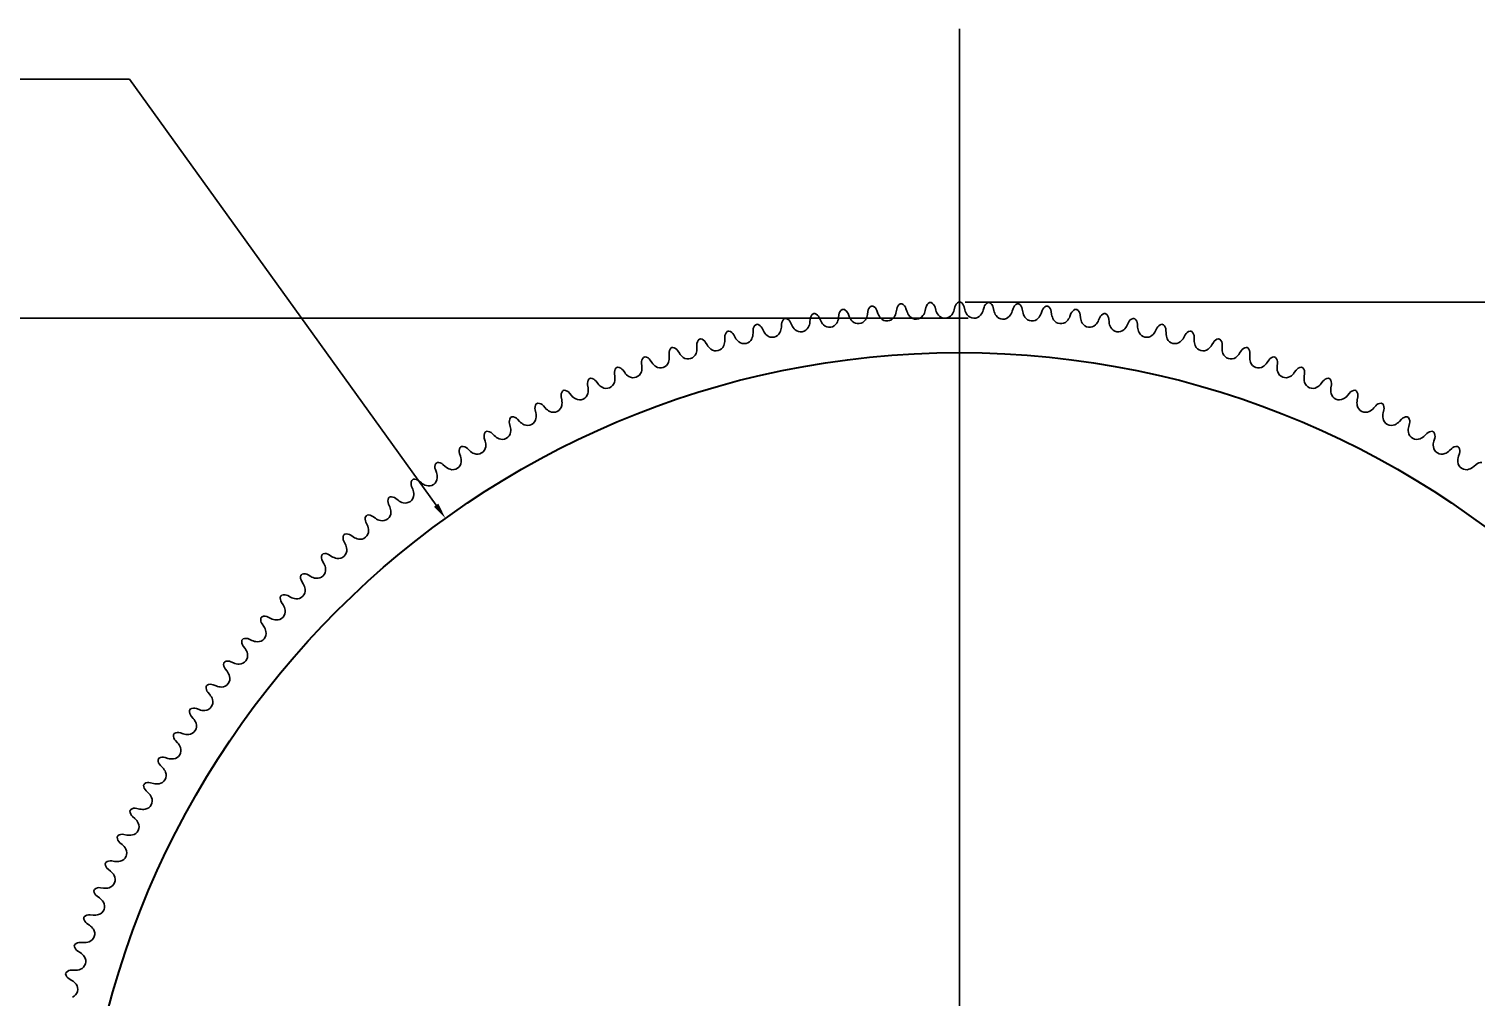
# Model space of a CAD drawing. Header units: millimetres. Extents: x 336 to 581, y 132 to 334.
# Drawn here: x 386.89 to 403.03, y 216.06 to 226.86 of the extents above; entities that cross this region are included whole.
import ezdxf

# ---------------------------------------------------------------- set-up
doc = ezdxf.new("R2010")
doc.units = ezdxf.units.MM
doc.dimstyles.get("Standard").update_dxf_attribs({"dimtxt": 0.18, "dimasz": 0.18, "dimexe": 0.18, "dimexo": 0.0625, "dimgap": 0.09, "dimtad": 0, "dimtih": 1, "dimtoh": 1, "dimdec": 4, "dimzin": 0, "dimdsep": 46, "dimtxsty": 'Standard', "dimcen": 0.09, "dimadec": 3, "dimazin": 0, "dimtfac": 1, "dimtdec": 4, "dimtofl": 0, "dimtmove": 0, "dimatfit": 3, "dimfxl": 0, "dimtolj": 1, "dimtzin": 0, "dimarcsym": 0})

# ---------------------------------------------------------------- blocks, each defined once
blk = doc.blocks.new('*D50')
at = {"color": 0, "linetype": 'Continuous', "lineweight": -2, "transparency": 16777216}
for p, q in [((397.332, 223.813), (417.012, 223.813)), ((416.832, 223.633), (416.832, 213.614)), ((416.832, 203.235), (416.832, 213.254)), ((397.332, 203.055), (417.012, 203.055))]:
    blk.add_line(p, q, dxfattribs=at)
at = {"color": 0, "transparency": 16777216}
for points in [[(416.802, 223.633), (416.862, 223.633), (416.832, 223.813)], [(416.802, 203.235), (416.862, 203.235), (416.832, 203.055)]]:
    blk.add_solid(points, dxfattribs=at)
at = {"layer": 'Defpoints', "color": 0, "transparency": 16777216}
for p in [(397.269, 223.813), (397.269, 203.055), (416.832, 203.055)]:
    blk.add_point(p, dxfattribs=at)
at = {"color": 0, "lineweight": 30, "transparency": 16777216, "insert": (416.832, 213.434), "char_height": 0.18, "attachment_point": 5}
blk.add_mtext('\\A1;20.7572', dxfattribs=at)
blk = doc.blocks.new('*D51')
at = {"color": 0, "linetype": 'Continuous', "lineweight": -2, "transparency": 16777216}
for p, q in [((397.367, 223.632), (377.613, 223.632)), ((377.793, 223.452), (377.793, 213.614)), ((377.793, 203.415), (377.793, 213.254)), ((397.046, 203.235), (377.613, 203.235))]:
    blk.add_line(p, q, dxfattribs=at)
at = {"color": 0, "transparency": 16777216}
for points in [[(377.763, 223.452), (377.823, 223.452), (377.793, 223.632)], [(377.763, 203.415), (377.823, 203.415), (377.793, 203.235)]]:
    blk.add_solid(points, dxfattribs=at)
at = {"layer": 'Defpoints', "color": 0, "transparency": 16777216}
for p in [(397.429, 223.632), (377.793, 203.235), (397.109, 203.235)]:
    blk.add_point(p, dxfattribs=at)
at = {"color": 0, "lineweight": 30, "transparency": 16777216, "insert": (377.793, 213.434), "char_height": 0.18, "attachment_point": 5}
blk.add_mtext('\\A1;20.3970', dxfattribs=at)
blk = doc.blocks.new('*D52')
at = {"color": 0, "linetype": 'Continuous', "lineweight": -2, "transparency": 16777216}
for p, q in [((384.178, 226.299), (388.012, 226.299)), ((388.012, 226.299), (391.432, 221.547))]:
    blk.add_line(p, q, dxfattribs=at)
at = {"color": 0, "lineweight": -2, "transparency": 16777216}
for p, q in [((397.179, 213.434), (397.359, 213.434)), ((397.269, 213.344), (397.269, 213.524))]:
    blk.add_line(p, q, dxfattribs=at)
at = {"color": 0, "transparency": 16777216}
blk.add_solid([(391.456, 221.565), (391.407, 221.529), (391.537, 221.401)], dxfattribs=at)
at = {"layer": 'Defpoints', "color": 0, "transparency": 16777216}
for p in [(391.537, 221.401), (403.002, 205.467)]:
    blk.add_point(p, dxfattribs=at)
at = {"color": 0, "lineweight": 30, "transparency": 16777216, "insert": (383.492, 226.299), "char_height": 0.18, "attachment_point": 5}
blk.add_mtext('\\A1;∅19.6300', dxfattribs=at)

msp = doc.modelspace()

# ---------------------------------------------------------------- linework, layer by layer
for p, q in [((397.2692, 200.00986), (397.2692, 226.85806)), ((396.24174, 223.6753), (396.24655, 223.70795)), ((396.35942, 223.68642), (396.34858, 223.71759)), ((396.56394, 223.70252), (396.56977, 223.735)), ((396.68191, 223.70994), (396.67205, 223.74144)), ((396.88683, 223.7196), (396.89368, 223.75189)), ((397.00498, 223.72332), (396.99611, 223.75511)), ((397.2101, 223.72654), (397.21796, 223.75859)), ((397.3283, 223.72654), (397.32044, 223.75859)), ((397.53342, 223.72332), (397.54229, 223.75511)), ((397.65157, 223.7196), (397.64472, 223.75189)), ((397.85649, 223.70994), (397.86635, 223.74144)), ((397.97446, 223.70252), (397.96863, 223.735)), ((398.17898, 223.68642), (398.18982, 223.71759)), ((398.29666, 223.6753), (398.29185, 223.70795)), ((395.28251, 223.53315), (395.28423, 223.56611)), ((395.39862, 223.5553), (395.38489, 223.58532)), ((395.60071, 223.59057), (395.60346, 223.62346)), ((395.71746, 223.60907), (395.70468, 223.6395)), ((395.92056, 223.63797), (395.92435, 223.67076)), ((396.03784, 223.65279), (396.02602, 223.6836)), ((398.50056, 223.65279), (398.51238, 223.6836)), ((398.61784, 223.63797), (398.61405, 223.67076)), ((398.82094, 223.60907), (398.83372, 223.6395)), ((398.93769, 223.59057), (398.93494, 223.62346)), ((399.13978, 223.5553), (399.15351, 223.58532)), ((399.25589, 223.53315), (399.25417, 223.56611)), ((394.65229, 223.38848), (394.65194, 223.42148)), ((394.76679, 223.41788), (394.7512, 223.44697)), ((394.96626, 223.46577), (394.96695, 223.49877)), ((395.08162, 223.49155), (395.06696, 223.52112)), ((399.45678, 223.49155), (399.47144, 223.52112)), ((399.57214, 223.46577), (399.57145, 223.49877)), ((399.77161, 223.41788), (399.7872, 223.44697)), ((399.88611, 223.38848), (399.88646, 223.42148)), ((394.03241, 223.20452), (394.02998, 223.23744)), ((394.14483, 223.24105), (394.12744, 223.2691)), ((394.34091, 223.30137), (394.33951, 223.33434)), ((394.45442, 223.33435), (394.43792, 223.36294)), ((400.08398, 223.33435), (400.10048, 223.36294)), ((400.1975, 223.30137), (400.19889, 223.33434)), ((400.39357, 223.24105), (400.41096, 223.2691)), ((400.50599, 223.20452), (400.50842, 223.23744)), ((393.5352, 223.02552), (393.51609, 223.05242)), ((393.7271, 223.09803), (393.72365, 223.13085)), ((393.83832, 223.13807), (393.82007, 223.16557)), ((400.70008, 223.13807), (400.71833, 223.16557)), ((400.8113, 223.09803), (400.81475, 223.13085)), ((401.0032, 223.02552), (401.02231, 223.05242)), ((393.12728, 222.85655), (393.12177, 222.88909)), ((393.23577, 222.9035), (393.21582, 222.92979)), ((393.4253, 222.982), (393.42081, 223.0147)), ((401.1131, 222.982), (401.11759, 223.0147)), ((401.30263, 222.9035), (401.32258, 222.92979)), ((401.41112, 222.85655), (401.41663, 222.88909)), ((392.83335, 222.7218), (392.82682, 222.75415)), ((392.94031, 222.77213), (392.91955, 222.79778)), ((401.59809, 222.77213), (401.61885, 222.79778)), ((401.70505, 222.7218), (401.71158, 222.75415)), ((392.54381, 222.57788), (392.53626, 222.61001)), ((392.64913, 222.63155), (392.62757, 222.65654)), ((401.88927, 222.63155), (401.91083, 222.65654)), ((401.9946, 222.57788), (402.00214, 222.61001)), ((392.25892, 222.42494), (392.25037, 222.45682)), ((392.36251, 222.48189), (392.34017, 222.50619)), ((402.17589, 222.48189), (402.19823, 222.50619)), ((402.27948, 222.42494), (402.28803, 222.45682)), ((391.97898, 222.26313), (391.96943, 222.29472)), ((392.08072, 222.3233), (392.05764, 222.34689)), ((402.45768, 222.3233), (402.48076, 222.34689)), ((402.55942, 222.26313), (402.56897, 222.29472)), ((391.70426, 222.0926), (391.69372, 222.12388)), ((391.80406, 222.15594), (391.78025, 222.17879)), ((402.73434, 222.15594), (402.75815, 222.17879)), ((402.83414, 222.0926), (402.84468, 222.12388)), ((391.43503, 221.91353), (391.42352, 221.94446)), ((391.5328, 221.97997), (391.50827, 222.00206)), ((403.0056, 221.97997), (403.03013, 222.00206)), ((391.26719, 221.79557), (391.24199, 221.81688)), ((391.00751, 221.60292), (390.98165, 221.62343)), ((391.17156, 221.72609), (391.15908, 221.75665)), ((390.9141, 221.53047), (390.90067, 221.56062)), ((390.66292, 221.32685), (390.64855, 221.35657)), ((390.754, 221.4022), (390.72751, 221.42189)), ((390.41826, 221.11545), (390.40296, 221.1447)), ((390.50693, 221.19362), (390.47983, 221.21247)), ((390.26653, 220.97739), (390.23885, 220.99537)), ((390.18036, 220.89647), (390.16415, 220.92522)), ((389.94946, 220.67012), (389.93235, 220.69835)), ((390.03304, 220.75371), (390.00481, 220.77081)), ((389.80669, 220.5228), (389.77794, 220.53901)), ((389.72577, 220.43663), (389.70779, 220.46431)), ((389.50954, 220.19623), (389.49069, 220.22333)), ((389.58771, 220.2849), (389.55846, 220.3002)), ((389.37631, 220.04024), (389.34659, 220.05461)), ((389.30096, 219.94916), (389.28127, 219.97565)), ((389.10024, 219.69565), (389.07973, 219.72151)), ((389.17269, 219.78906), (389.14254, 219.80249)), ((388.97707, 219.5316), (388.94651, 219.54408)), ((388.90759, 219.43597), (388.88628, 219.46117)), ((388.72319, 219.17036), (388.7011, 219.19489)), ((388.78963, 219.26813), (388.7587, 219.27964)), ((388.54722, 218.8991), (388.52437, 218.92291)), ((388.61056, 218.9989), (388.57928, 219.00944)), ((388.44003, 218.72418), (388.40844, 218.73373)), ((388.37986, 218.62244), (388.35627, 218.64552)), ((388.27822, 218.44424), (388.24634, 218.45279)), ((388.22127, 218.34066), (388.19697, 218.36299)), ((388.07161, 218.05403), (388.04662, 218.07559)), ((388.12528, 218.15936), (388.09315, 218.1669)), ((387.93103, 217.76285), (387.90538, 217.78361)), ((387.98136, 217.86981), (387.94901, 217.87634)), ((387.84661, 217.57588), (387.81407, 217.58139)), ((387.79967, 217.46739), (387.77337, 217.48734)), ((387.72116, 217.27786), (387.68846, 217.28235)), ((387.67764, 217.16796), (387.65074, 217.18707)), ((387.60513, 216.97606), (387.57231, 216.97952)), ((387.56509, 216.86484), (387.5376, 216.8831)), ((387.49864, 216.67075), (387.46572, 216.67318)), ((387.46211, 216.55833), (387.43406, 216.57572)), ((387.40179, 216.36226), (387.36882, 216.36365)), ((387.36881, 216.24874), (387.34023, 216.26524))]:
    msp.add_line(p, q)
at = {"color": 1, "lineweight": 30}
msp.add_circle((397.2692, 213.43396), 9.815, dxfattribs=at)
for centre, radius, start, end in [((396.0079, 223.66111), 0.08411, 125.601444, 173.414436), ((397.2692, 213.43396), 10.37858, 97.147238, 97.252762), ((395.94748, 223.65348), 0.08411, 20.985564, 68.798556), ((396.32977, 223.69568), 0.08411, 123.801444, 171.614436), ((397.2692, 213.43396), 10.37858, 95.347238, 95.452762), ((396.26914, 223.68995), 0.08411, 19.185564, 66.998556), ((396.41186, 223.72984), 0.15451, 326.214422, 349.814436), ((396.65256, 223.72013), 0.08411, 122.001444, 169.814436), ((397.2692, 213.43396), 10.37858, 93.547238, 93.652762), ((396.59178, 223.7163), 0.08411, 17.385564, 65.198556), ((396.82936, 223.75611), 0.15451, 197.385564, 220.985578), ((396.73569, 223.75169), 0.15451, 324.414422, 348.014436), ((396.97596, 223.73442), 0.08411, 120.201444, 168.014436), ((397.2692, 213.43396), 10.37858, 91.747238, 91.852762), ((396.91509, 223.73251), 0.08411, 15.585564, 63.398556), ((397.1538, 223.76483), 0.15451, 195.585564, 219.185578), ((397.06004, 223.76336), 0.15451, 322.614422, 346.214436), ((397.29965, 223.73855), 0.08411, 118.401444, 166.214436), ((397.2692, 213.43396), 10.37858, 89.947238, 90.052762), ((397.23875, 223.73855), 0.08411, 13.785564, 61.598556), ((397.47836, 223.76336), 0.15451, 193.785564, 217.385578), ((397.3846, 223.76483), 0.15451, 320.814422, 344.414436), ((397.62331, 223.73251), 0.08411, 116.601444, 164.414436), ((397.2692, 213.43396), 10.37858, 88.147238, 88.252762), ((397.56244, 223.73442), 0.08411, 11.985564, 59.798556), ((397.80271, 223.75169), 0.15451, 191.985564, 215.585578), ((397.70904, 223.75611), 0.15451, 319.014422, 342.614436), ((397.94662, 223.7163), 0.08411, 114.801444, 162.614436), ((397.2692, 213.43396), 10.37858, 86.347238, 86.452762), ((397.88584, 223.72013), 0.08411, 10.185564, 57.998556), ((398.12654, 223.72984), 0.15451, 190.185564, 213.785578), ((398.26926, 223.68995), 0.08411, 113.001444, 160.814436), ((397.2692, 213.43396), 10.37858, 84.547238, 84.652762), ((398.20863, 223.69568), 0.08411, 8.385564, 56.198556), ((398.59092, 223.65348), 0.08411, 111.201444, 159.014436), ((397.2692, 213.43396), 10.37858, 82.747238, 82.852762), ((398.5305, 223.66111), 0.08411, 6.585564, 54.398556), ((395.05104, 223.49702), 0.08411, 131.001444, 178.814436), ((397.2692, 213.43396), 10.37858, 102.547238, 102.652762), ((394.99161, 223.48374), 0.08411, 26.385564, 74.198556), ((395.12821, 223.5412), 0.15451, 333.414422, 357.014436), ((395.36822, 223.56173), 0.08411, 129.201444, 177.014436), ((397.2692, 213.43396), 10.37858, 100.747238, 100.852762), ((395.3084, 223.55032), 0.08411, 24.585564, 72.398556), ((395.53912, 223.61959), 0.15451, 204.585564, 228.185578), ((395.44674, 223.60346), 0.15451, 331.614422, 355.214436), ((395.68728, 223.61645), 0.08411, 127.401444, 175.214436), ((397.2692, 213.43396), 10.37858, 98.947238, 99.052762), ((395.62713, 223.60692), 0.08411, 22.785564, 70.598556), ((395.85991, 223.66891), 0.15451, 202.785564, 226.385578), ((395.81851, 223.62544), 0.09448, 226.385578, 278.101278), ((395.81896, 223.62551), 0.09448, 278.098722, 329.814422), ((395.76707, 223.65569), 0.15451, 329.814422, 353.414436), ((396.1821, 223.70812), 0.15451, 200.985564, 224.585578), ((396.13934, 223.66598), 0.09448, 224.585578, 276.301278), ((397.2692, 213.43396), 10.19973, 96.298722, 96.301278), ((396.1398, 223.66603), 0.09448, 276.298722, 328.014422), ((396.08888, 223.69783), 0.15451, 328.014422, 351.614436), ((396.50535, 223.7372), 0.15451, 199.185564, 222.785578), ((396.4613, 223.69642), 0.09448, 222.785578, 274.501278), ((397.2692, 213.43396), 10.19973, 94.498722, 94.501278), ((396.46175, 223.69646), 0.09448, 274.498722, 326.214422), ((396.78405, 223.71674), 0.09448, 220.985578, 272.701278), ((397.2692, 213.43396), 10.19973, 92.698722, 92.701278), ((396.78451, 223.71676), 0.09448, 272.698722, 324.414422), ((397.10728, 223.7269), 0.09448, 219.185578, 270.901278), ((397.2692, 213.43396), 10.19973, 90.898722, 90.901278), ((397.10774, 223.72691), 0.09448, 270.898722, 322.614422), ((397.43067, 223.72691), 0.09448, 217.385578, 269.101278), ((397.2692, 213.43396), 10.19973, 89.098722, 89.101278), ((397.43112, 223.7269), 0.09448, 269.098722, 320.814422), ((397.75389, 223.71676), 0.09448, 215.585578, 267.301278), ((397.2692, 213.43396), 10.19973, 87.298722, 87.301278), ((397.75435, 223.71674), 0.09448, 267.298722, 319.014422), ((398.07665, 223.69646), 0.09448, 213.785578, 265.501278), ((397.2692, 213.43396), 10.19973, 85.498722, 85.501278), ((398.0771, 223.69642), 0.09448, 265.498722, 317.214422), ((398.03305, 223.7372), 0.15451, 317.214422, 340.814436), ((398.44952, 223.69783), 0.15451, 188.385564, 211.985578), ((398.3986, 223.66603), 0.09448, 211.985578, 263.701278), ((397.2692, 213.43396), 10.19973, 83.698722, 83.701278), ((398.39906, 223.66598), 0.09448, 263.698722, 315.414422), ((398.3563, 223.70812), 0.15451, 315.414422, 339.014436), ((398.77133, 223.65569), 0.15451, 186.585564, 210.185578), ((398.71944, 223.62551), 0.09448, 210.185578, 261.901278), ((398.71989, 223.62544), 0.09448, 261.898722, 313.614422), ((398.67849, 223.66891), 0.15451, 313.614422, 337.214436), ((398.91127, 223.60692), 0.08411, 109.401444, 157.214436), ((397.2692, 213.43396), 10.37858, 80.947238, 81.052762), ((398.85112, 223.61645), 0.08411, 4.785564, 52.598556), ((399.09166, 223.60346), 0.15451, 184.785564, 208.385578), ((398.99928, 223.61959), 0.15451, 311.814422, 335.414436), ((399.23, 223.55032), 0.08411, 107.601444, 155.414436), ((397.2692, 213.43396), 10.37858, 79.147238, 79.252762), ((399.17018, 223.56173), 0.08411, 2.985564, 50.798556), ((399.41019, 223.5412), 0.15451, 182.985564, 206.585578), ((399.54679, 223.48374), 0.08411, 105.801444, 153.614436), ((397.2692, 213.43396), 10.37858, 77.347238, 77.452762), ((399.48736, 223.49702), 0.08411, 1.185564, 48.998556), ((394.42355, 223.33789), 0.08411, 134.601444, 182.414436), ((397.2692, 213.43396), 10.37858, 106.147238, 106.252762), ((394.36507, 223.3209), 0.08411, 29.985564, 77.798556), ((394.49779, 223.38682), 0.15451, 337.014422, 0.614436), ((394.73605, 223.42239), 0.08411, 132.801444, 180.614436), ((397.2692, 213.43396), 10.37858, 104.347238, 104.452762), ((394.67706, 223.40724), 0.08411, 28.185564, 75.998556), ((394.90297, 223.49086), 0.15451, 208.185564, 231.785578), ((394.86629, 223.4438), 0.09448, 283.498722, 335.214422), ((394.81179, 223.46896), 0.15451, 335.214422, 358.814436), ((395.22004, 223.56022), 0.15451, 206.385564, 229.985578), ((395.18144, 223.51424), 0.09448, 229.985578, 281.701278), ((397.2692, 213.43396), 10.19973, 101.698722, 101.701278), ((395.18189, 223.51434), 0.09448, 281.698722, 333.414422), ((395.4991, 223.57485), 0.09448, 228.185578, 279.901278), ((397.2692, 213.43396), 10.19973, 99.898722, 99.901278), ((395.49955, 223.57493), 0.09448, 279.898722, 331.614422), ((397.2692, 213.43396), 10.19973, 98.098722, 98.101278), ((397.2692, 213.43396), 10.19973, 81.898722, 81.901278), ((399.03885, 223.57493), 0.09448, 208.385578, 260.101278), ((397.2692, 213.43396), 10.19973, 80.098722, 80.101278), ((399.0393, 223.57485), 0.09448, 260.098722, 311.814422), ((399.35651, 223.51434), 0.09448, 206.585578, 258.301278), ((397.2692, 213.43396), 10.19973, 78.298722, 78.301278), ((399.35696, 223.51424), 0.09448, 258.298722, 310.014422), ((399.31836, 223.56022), 0.15451, 310.014422, 333.614436), ((399.72661, 223.46896), 0.15451, 181.185564, 204.785578), ((399.67211, 223.4438), 0.09448, 204.785578, 256.501278), ((399.63543, 223.49086), 0.15451, 308.214422, 331.814436), ((399.86134, 223.40724), 0.08411, 104.001444, 151.814436), ((397.2692, 213.43396), 10.37858, 75.547238, 75.652762), ((399.80235, 223.42239), 0.08411, 359.385564, 47.198556), ((400.04061, 223.38682), 0.15451, 179.385564, 202.985578), ((400.17333, 223.3209), 0.08411, 102.201444, 150.014436), ((397.2692, 213.43396), 10.37858, 73.747238, 73.852762), ((400.11485, 223.33789), 0.08411, 357.585564, 45.398556), ((394.11387, 223.24362), 0.08411, 136.401444, 184.214436), ((397.2692, 213.43396), 10.37858, 107.947238, 108.052762), ((394.05595, 223.2248), 0.08411, 31.785564, 79.598556), ((394.27617, 223.32244), 0.15451, 211.785564, 235.385578), ((394.24251, 223.27317), 0.09448, 287.098722, 338.814422), ((394.18653, 223.29486), 0.15451, 338.814422, 2.414436), ((394.58825, 223.41157), 0.15451, 209.985564, 233.585578), ((394.55261, 223.36326), 0.09448, 233.585578, 285.301278), ((397.2692, 213.43396), 10.19973, 105.298722, 105.301278), ((394.55306, 223.36338), 0.09448, 285.298722, 337.014422), ((394.86584, 223.44369), 0.09448, 231.785578, 283.501278), ((397.2692, 213.43396), 10.19973, 103.498722, 103.501278), ((397.2692, 213.43396), 10.19973, 76.498722, 76.501278), ((399.67256, 223.44369), 0.09448, 256.498722, 308.214422), ((399.98534, 223.36338), 0.09448, 202.985578, 254.701278), ((397.2692, 213.43396), 10.19973, 74.698722, 74.701278), ((399.98579, 223.36326), 0.09448, 254.698722, 306.414422), ((399.95015, 223.41157), 0.15451, 306.414422, 330.014436), ((400.35187, 223.29486), 0.15451, 177.585564, 201.185578), ((400.29589, 223.27317), 0.09448, 201.185578, 252.901278), ((400.26223, 223.32244), 0.15451, 304.614422, 328.214436), ((400.48245, 223.2248), 0.08411, 100.401444, 148.214436), ((397.2692, 213.43396), 10.37858, 71.947238, 72.052762), ((400.42453, 223.24362), 0.08411, 355.785564, 43.598556), ((393.50414, 223.02614), 0.08411, 140.001444, 187.814436), ((397.2692, 213.43396), 10.37858, 111.547238, 111.652762), ((393.44752, 223.00372), 0.08411, 35.385564, 83.198556), ((393.57345, 223.08184), 0.15451, 342.414422, 6.014436), ((393.8073, 223.13967), 0.08411, 138.201444, 186.014436), ((397.2692, 213.43396), 10.37858, 109.747238, 109.852762), ((393.74999, 223.11904), 0.08411, 33.585564, 81.398556), ((393.96704, 223.22354), 0.15451, 213.585564, 237.185578), ((393.93451, 223.17309), 0.09448, 237.185578, 288.901278), ((397.2692, 213.43396), 10.19973, 108.898722, 108.901278), ((393.93494, 223.17324), 0.09448, 288.898722, 340.614422), ((393.87832, 223.19317), 0.15451, 340.614422, 4.214436), ((394.24207, 223.27303), 0.09448, 235.385578, 287.101278), ((397.2692, 213.43396), 10.19973, 107.098722, 107.101278), ((397.2692, 213.43396), 10.19973, 72.898722, 72.901278), ((400.29633, 223.27303), 0.09448, 252.898722, 304.614422), ((400.66008, 223.19317), 0.15451, 175.785564, 199.385578), ((400.60346, 223.17324), 0.09448, 199.385578, 251.101278), ((397.2692, 213.43396), 10.19973, 71.098722, 71.101278), ((400.60389, 223.17309), 0.09448, 251.098722, 302.814422), ((400.57136, 223.22354), 0.15451, 302.814422, 326.414436), ((400.78841, 223.11904), 0.08411, 98.601444, 146.414436), ((397.2692, 213.43396), 10.37858, 70.147238, 70.252762), ((400.73111, 223.13967), 0.08411, 353.985564, 41.798556), ((400.96496, 223.08184), 0.15451, 173.985564, 197.585578), ((401.09088, 223.00372), 0.08411, 96.801444, 144.614436), ((397.2692, 213.43396), 10.37858, 68.347238, 68.452762), ((401.03426, 223.02614), 0.08411, 352.185564, 39.998556), ((393.2047, 222.90314), 0.08411, 141.801444, 189.614436), ((397.2692, 213.43396), 10.37858, 113.347238, 113.452762), ((393.14881, 222.87895), 0.08411, 37.185564, 84.998556), ((393.35886, 222.99688), 0.15451, 217.185564, 240.785578), ((393.32999, 222.94466), 0.09448, 292.498722, 344.214422), ((393.27222, 222.96099), 0.15451, 344.214422, 7.814436), ((393.66117, 223.11499), 0.15451, 215.385564, 238.985578), ((393.63024, 223.06354), 0.09448, 238.985578, 290.701278), ((397.2692, 213.43396), 10.19973, 110.698722, 110.701278), ((393.63067, 223.0637), 0.09448, 290.698722, 342.414422), ((400.90773, 223.0637), 0.09448, 197.585578, 249.301278), ((397.2692, 213.43396), 10.19973, 69.298722, 69.301278), ((400.90816, 223.06354), 0.09448, 249.298722, 301.014422), ((400.87723, 223.11499), 0.15451, 301.014422, 324.614436), ((401.26618, 222.96099), 0.15451, 172.185564, 195.785578), ((401.20841, 222.94466), 0.09448, 195.785578, 247.501278), ((401.17954, 222.99688), 0.15451, 299.214422, 322.814436), ((401.38959, 222.87895), 0.08411, 95.001444, 142.814436), ((397.2692, 213.43396), 10.37858, 66.547238, 66.652762), ((401.3337, 222.90314), 0.08411, 350.385564, 38.198556), ((392.90927, 222.7708), 0.08411, 143.601444, 191.414436), ((397.2692, 213.43396), 10.37858, 115.147238, 115.252762), ((392.85417, 222.74487), 0.08411, 38.985564, 86.798556), ((393.06041, 222.86933), 0.15451, 218.985564, 242.585578), ((393.03277, 222.81605), 0.09448, 242.585578, 294.301278), ((397.2692, 213.43396), 10.19973, 114.298722, 114.301278), ((393.03319, 222.81624), 0.09448, 294.298722, 346.014422), ((392.97494, 222.83074), 0.15451, 346.014422, 9.614436), ((393.32956, 222.94449), 0.09448, 240.785578, 292.501278), ((397.2692, 213.43396), 10.19973, 112.498722, 112.501278), ((397.2692, 213.43396), 10.19973, 67.498722, 67.501278), ((401.20884, 222.94449), 0.09448, 247.498722, 299.214422), ((401.56346, 222.83074), 0.15451, 170.385564, 193.985578), ((401.50521, 222.81624), 0.09448, 193.985578, 245.701278), ((397.2692, 213.43396), 10.19973, 65.698722, 65.701278), ((401.50563, 222.81605), 0.09448, 245.698722, 297.414422), ((401.47799, 222.86933), 0.15451, 297.414422, 321.014436), ((401.68423, 222.74487), 0.08411, 93.201444, 141.014436), ((397.2692, 213.43396), 10.37858, 64.747238, 64.852762), ((401.62913, 222.7708), 0.08411, 348.585564, 36.398556), ((392.61815, 222.62924), 0.08411, 145.401444, 193.214436), ((392.39339, 222.54256), 0.15451, 349.614422, 13.214436), ((397.2692, 213.43396), 10.37858, 116.947238, 117.052762), ((392.56388, 222.60159), 0.08411, 40.785564, 88.598556), ((392.76612, 222.73248), 0.15451, 220.785564, 244.385578), ((392.74017, 222.67835), 0.09448, 244.385578, 296.101278), ((397.2692, 213.43396), 10.19973, 116.098722, 116.101278), ((392.74058, 222.67855), 0.09448, 296.098722, 347.814422), ((392.6819, 222.69122), 0.15451, 347.814422, 11.414436), ((401.8565, 222.69122), 0.15451, 168.585564, 192.185578), ((401.79782, 222.67855), 0.09448, 192.185578, 243.901278), ((397.2692, 213.43396), 10.19973, 63.898722, 63.901278), ((401.79823, 222.67835), 0.09448, 243.898722, 295.614422), ((401.77228, 222.73248), 0.15451, 295.614422, 319.214436), ((401.97452, 222.60159), 0.08411, 91.401444, 139.214436), ((397.2692, 213.43396), 10.37858, 62.947238, 63.052762), ((401.92025, 222.62924), 0.08411, 346.785564, 34.598556), ((402.14501, 222.54256), 0.15451, 166.785564, 190.385578), ((392.33161, 222.47861), 0.08411, 147.201444, 195.014436), ((392.10969, 222.38492), 0.15451, 351.414422, 15.014436), ((397.2692, 213.43396), 10.37858, 118.747238, 118.852762), ((392.27824, 222.44927), 0.08411, 42.585564, 90.398556), ((392.47627, 222.58644), 0.15451, 222.585564, 246.185578), ((392.45203, 222.53153), 0.09448, 246.185578, 297.901278), ((397.2692, 213.43396), 10.19973, 117.898722, 117.901278), ((392.45243, 222.53174), 0.09448, 297.898722, 349.614422), ((402.08597, 222.53174), 0.09448, 190.385578, 242.101278), ((397.2692, 213.43396), 10.19973, 62.098722, 62.101278), ((402.08637, 222.53153), 0.09448, 242.098722, 293.814422), ((402.06213, 222.58644), 0.15451, 293.814422, 317.414436), ((402.26016, 222.44927), 0.08411, 89.601444, 137.414436), ((397.2692, 213.43396), 10.37858, 61.147238, 61.252762), ((402.42872, 222.38492), 0.15451, 164.985564, 188.585578), ((402.20679, 222.47861), 0.08411, 344.985564, 32.798556), ((392.04995, 222.31905), 0.08411, 149.001444, 196.814436), ((397.2692, 213.43396), 10.37858, 120.547238, 120.652762), ((391.83107, 222.21843), 0.15451, 353.214422, 16.814436), ((391.99753, 222.28805), 0.08411, 44.385564, 92.198556), ((392.19114, 222.43138), 0.15451, 224.385564, 247.985578), ((392.16864, 222.37573), 0.09448, 247.985578, 299.701278), ((397.2692, 213.43396), 10.19973, 119.698722, 119.701278), ((392.16904, 222.37595), 0.09448, 299.698722, 351.414422), ((402.36936, 222.37595), 0.09448, 188.585578, 240.301278), ((397.2692, 213.43396), 10.19973, 60.298722, 60.301278), ((402.36976, 222.37573), 0.09448, 240.298722, 292.014422), ((402.34726, 222.43138), 0.15451, 292.014422, 315.614436), ((402.54087, 222.28805), 0.08411, 87.801444, 135.614436), ((397.2692, 213.43396), 10.37858, 59.347238, 59.452762), ((402.70733, 222.21843), 0.15451, 163.185564, 186.785578), ((402.48845, 222.31905), 0.08411, 343.185564, 30.998556), ((391.77344, 222.15073), 0.08411, 150.801444, 198.614436), ((397.2692, 213.43396), 10.37858, 122.347238, 122.452762), ((391.55783, 222.04328), 0.15451, 355.014422, 18.614436), ((391.72201, 222.1181), 0.08411, 46.185564, 93.998556), ((391.91103, 222.26743), 0.15451, 226.185564, 249.785578), ((391.89029, 222.2111), 0.09448, 249.785578, 301.501278), ((397.2692, 213.43396), 10.19973, 121.498722, 121.501278), ((391.89068, 222.21134), 0.09448, 301.498722, 353.214422), ((402.64772, 222.21134), 0.09448, 186.785578, 238.501278), ((397.2692, 213.43396), 10.19973, 58.498722, 58.501278), ((402.64811, 222.2111), 0.09448, 238.498722, 290.214422), ((402.62737, 222.26743), 0.15451, 290.214422, 313.814436), ((402.81639, 222.1181), 0.08411, 86.001444, 133.814436), ((397.2692, 213.43396), 10.37858, 57.547238, 57.652762), ((402.98057, 222.04328), 0.15451, 161.385564, 184.985578), ((402.76497, 222.15073), 0.08411, 341.385564, 29.198556), ((391.50235, 221.9738), 0.08411, 152.601444, 200.414436), ((397.2692, 213.43396), 10.37858, 124.147238, 124.252762), ((391.45198, 221.93957), 0.08411, 47.985564, 95.798556), ((391.63621, 222.09477), 0.15451, 227.985564, 251.585578), ((391.61725, 222.03781), 0.09448, 251.585578, 303.301278), ((397.2692, 213.43396), 10.19973, 123.298722, 123.301278), ((391.61763, 222.03807), 0.09448, 303.298722, 355.014422), ((402.92077, 222.03807), 0.09448, 184.985578, 236.701278), ((397.2692, 213.43396), 10.19973, 56.698722, 56.701278), ((402.92115, 222.03781), 0.09448, 236.698722, 288.414422), ((402.90219, 222.09477), 0.15451, 288.414422, 312.014436), ((403.08642, 221.93957), 0.08411, 84.201444, 132.014436), ((391.23695, 221.78845), 0.08411, 154.401444, 202.214436), ((397.2692, 213.43396), 10.37858, 125.947238, 126.052762), ((391.18768, 221.75265), 0.08411, 49.785564, 97.598556), ((391.36695, 221.91356), 0.15451, 229.785564, 253.385578), ((391.34978, 221.85604), 0.09448, 253.385578, 305.101278), ((397.2692, 213.43396), 10.19973, 125.098722, 125.101278), ((391.35016, 221.8563), 0.09448, 305.098722, 356.814422), ((391.29022, 221.85964), 0.15451, 356.814422, 20.414436), ((390.97751, 221.59485), 0.08411, 156.201444, 204.014436), ((397.2692, 213.43396), 10.37858, 127.747238, 127.852762), ((390.92938, 221.55752), 0.08411, 51.585564, 99.398556), ((391.10351, 221.72398), 0.15451, 231.585564, 255.185578), ((391.08853, 221.66622), 0.09448, 306.898722, 358.614422), ((391.02852, 221.66768), 0.15451, 358.614422, 22.214436), ((397.2692, 213.43396), 10.37858, 129.547238, 129.652762), ((390.67734, 221.35437), 0.08411, 53.385564, 101.198556), ((390.833, 221.46802), 0.09448, 308.698722, 0.414422), ((390.77297, 221.46759), 0.15451, 0.414422, 24.014436), ((391.08816, 221.66595), 0.09448, 255.185578, 306.901278), ((397.2692, 213.43396), 10.19973, 126.898722, 126.901278), ((390.72427, 221.39319), 0.08411, 158.001444, 205.814436), ((390.52383, 221.25957), 0.15451, 2.214422, 25.814436), ((390.84616, 221.52622), 0.15451, 233.385564, 256.985578), ((390.83264, 221.46774), 0.09448, 256.985578, 308.701278), ((397.2692, 213.43396), 10.19973, 128.698722, 128.701278), ((390.47749, 221.18368), 0.08411, 159.801444, 207.614436), ((397.2692, 213.43396), 10.37858, 131.347238, 131.452762), ((390.43181, 221.14341), 0.08411, 55.185564, 102.998556), ((390.28135, 221.04383), 0.15451, 4.014422, 27.614436), ((390.59514, 221.32048), 0.15451, 235.185564, 258.785578), ((390.58347, 221.26159), 0.09448, 258.785578, 310.501278), ((397.2692, 213.43396), 10.19973, 130.498722, 130.501278), ((390.58382, 221.26189), 0.09448, 310.498722, 2.214422), ((390.23742, 220.96653), 0.08411, 161.601444, 209.414436), ((397.2692, 213.43396), 10.37858, 133.147238, 133.252762), ((390.19303, 220.92484), 0.08411, 56.985564, 104.798556), ((390.35071, 221.10695), 0.15451, 236.985564, 260.585578), ((390.34089, 221.04773), 0.09448, 260.585578, 312.301278), ((397.2692, 213.43396), 10.19973, 132.298722, 132.301278), ((390.34123, 221.04804), 0.09448, 312.298722, 4.014422), ((390.10549, 220.82667), 0.09448, 314.098722, 5.814422), ((390.04577, 220.82059), 0.15451, 5.814422, 29.414436), ((390.00429, 220.74194), 0.08411, 163.401444, 211.214436), ((397.2692, 213.43396), 10.37858, 134.947238, 135.052762), ((389.96122, 220.69887), 0.08411, 58.785564, 106.598556), ((389.81731, 220.59005), 0.15451, 7.614422, 31.214436), ((390.11311, 220.88585), 0.15451, 238.785564, 262.385578), ((390.10516, 220.82635), 0.09448, 262.385578, 314.101278), ((397.2692, 213.43396), 10.19973, 134.098722, 134.101278), ((389.77832, 220.51014), 0.08411, 165.201444, 213.014436), ((397.2692, 213.43396), 10.37858, 136.747238, 136.852762), ((389.73663, 220.46574), 0.08411, 60.585564, 108.398556), ((389.88258, 220.65739), 0.15451, 240.585564, 264.185578), ((389.87649, 220.59767), 0.09448, 264.185578, 315.901278), ((397.2692, 213.43396), 10.19973, 135.898722, 135.901278), ((389.87681, 220.598), 0.09448, 315.898722, 7.614422), ((397.2692, 213.43396), 10.37858, 138.547238, 138.652762), ((389.51948, 220.22567), 0.08411, 62.385564, 110.198556), ((389.65543, 220.36227), 0.09448, 317.698722, 9.414422), ((389.59621, 220.35245), 0.15451, 9.414422, 33.014436), ((389.55975, 220.27135), 0.08411, 167.001444, 214.814436), ((389.38268, 220.10802), 0.15451, 11.214422, 34.814436), ((389.65933, 220.42181), 0.15451, 242.385564, 265.985578), ((389.65512, 220.36193), 0.09448, 265.985578, 317.701278), ((397.2692, 213.43396), 10.19973, 137.698722, 137.701278), ((389.34879, 220.02582), 0.08411, 168.801444, 216.614436), ((397.2692, 213.43396), 10.37858, 140.347238, 140.452762), ((389.30997, 219.97889), 0.08411, 64.185564, 111.998556), ((389.44359, 220.17933), 0.15451, 244.185564, 267.785578), ((389.44127, 220.11934), 0.09448, 267.785578, 319.501278), ((397.2692, 213.43396), 10.19973, 139.498722, 139.501278), ((389.44157, 220.11969), 0.09448, 319.498722, 11.214422), ((389.17694, 219.857), 0.15451, 13.014422, 36.614436), ((389.23543, 219.87052), 0.09448, 321.298722, 13.014422), ((389.14564, 219.77378), 0.08411, 170.601444, 218.414436), ((397.2692, 213.43396), 10.37858, 142.147238, 142.252762), ((389.10831, 219.72566), 0.08411, 65.985564, 113.798556), ((388.97918, 219.59965), 0.15451, 14.814422, 38.414436), ((389.23557, 219.93019), 0.15451, 245.985564, 269.585578), ((389.23514, 219.87016), 0.09448, 269.585578, 321.301278), ((397.2692, 213.43396), 10.19973, 141.298722, 141.301278), ((388.95051, 219.51548), 0.08411, 172.401444, 220.214436), ((397.2692, 213.43396), 10.37858, 143.947238, 144.052762), ((388.91471, 219.46621), 0.08411, 67.785564, 115.598556), ((389.03549, 219.67464), 0.15451, 247.785564, 271.385578), ((389.03694, 219.61463), 0.09448, 271.385578, 323.101278), ((397.2692, 213.43396), 10.19973, 143.098722, 143.101278), ((389.03721, 219.615), 0.09448, 323.098722, 14.814422), ((388.7896, 219.33621), 0.15451, 16.614422, 40.214436), ((388.84712, 219.35338), 0.09448, 324.898722, 16.614422), ((388.76359, 219.25118), 0.08411, 174.201444, 222.014436), ((397.2692, 213.43396), 10.37858, 145.747238, 145.852762), ((388.72936, 219.20081), 0.08411, 69.585564, 117.398556), ((388.84352, 219.41294), 0.15451, 249.585564, 273.185578), ((388.84686, 219.353), 0.09448, 273.185578, 324.901278), ((397.2692, 213.43396), 10.19973, 144.898722, 144.901278), ((388.55243, 218.92973), 0.08411, 71.385564, 119.198556), ((388.66509, 219.08553), 0.09448, 274.985578, 326.701278), ((388.60839, 219.06695), 0.15451, 18.414422, 42.014436), ((397.2692, 213.43396), 10.19973, 146.698722, 146.701278), ((388.66535, 219.08591), 0.09448, 326.698722, 18.414422), ((388.58506, 218.98115), 0.08411, 176.001444, 223.814436), ((397.2692, 213.43396), 10.37858, 147.547238, 147.652762), ((388.43573, 218.79213), 0.15451, 20.214422, 43.814436), ((388.65988, 219.14533), 0.15451, 251.385564, 274.985578), ((388.41511, 218.70563), 0.08411, 177.801444, 225.614436), ((397.2692, 213.43396), 10.37858, 149.347238, 149.452762), ((388.38411, 218.65321), 0.08411, 73.185564, 120.998556), ((388.48473, 218.87209), 0.15451, 253.185564, 276.785578), ((388.49182, 218.81248), 0.09448, 276.785578, 328.501278), ((397.2692, 213.43396), 10.19973, 148.498722, 148.501278), ((388.49206, 218.81287), 0.09448, 328.498722, 20.214422), ((388.27178, 218.51202), 0.15451, 22.014422, 45.614436), ((388.32743, 218.53452), 0.09448, 330.298722, 22.014422), ((397.2692, 213.43396), 10.37858, 151.147238, 151.252762), ((388.25389, 218.42492), 0.08411, 179.601444, 227.414436), ((388.22455, 218.37155), 0.08411, 74.985564, 122.798556), ((388.31825, 218.59348), 0.15451, 254.985564, 278.585578), ((388.32721, 218.53412), 0.09448, 278.585578, 330.301278), ((397.2692, 213.43396), 10.19973, 150.298722, 150.301278), ((388.17142, 218.25073), 0.09448, 280.385578, 332.101278), ((388.11672, 218.2269), 0.15451, 23.814422, 47.414436), ((397.2692, 213.43396), 10.19973, 152.098722, 152.101278), ((388.17163, 218.25113), 0.09448, 332.098722, 23.814422), ((397.2692, 213.43396), 10.37858, 152.947238, 153.052762), ((388.10157, 218.13928), 0.08411, 181.401444, 229.214436), ((388.07392, 218.08501), 0.08411, 76.785564, 124.598556), ((387.97068, 217.93704), 0.15451, 25.614422, 49.214436), ((388.1606, 218.30977), 0.15451, 256.785564, 280.385578), ((388.02461, 217.96258), 0.09448, 282.185578, 333.901278), ((397.2692, 213.43396), 10.19973, 153.898722, 153.901278), ((388.02481, 217.96299), 0.09448, 333.898722, 25.614422), ((397.2692, 213.43396), 10.37858, 154.747238, 154.852762), ((387.95829, 217.84899), 0.08411, 183.201444, 231.014436), ((387.93236, 217.79389), 0.08411, 78.585564, 126.398556), ((387.83383, 217.64275), 0.15451, 27.414422, 51.014436), ((388.01194, 218.02126), 0.15451, 258.585564, 282.185578), ((397.2692, 213.43396), 10.37858, 156.547238, 156.652762), ((387.80002, 217.49846), 0.08411, 80.385564, 128.198556), ((387.87242, 217.72822), 0.15451, 260.385564, 283.985578), ((387.88692, 217.66997), 0.09448, 283.985578, 335.701278), ((387.88711, 217.67039), 0.09448, 335.698722, 27.414422), ((397.2692, 213.43396), 10.19973, 155.698722, 155.701278), ((387.82421, 217.55435), 0.08411, 185.001444, 232.814436), ((387.70628, 217.3443), 0.15451, 29.214422, 52.814436), ((387.75867, 217.3736), 0.09448, 337.498722, 29.214422), ((397.2692, 213.43396), 10.37858, 158.347238, 158.452762), ((387.69944, 217.25565), 0.08411, 186.801444, 234.614436), ((387.67703, 217.19902), 0.08411, 82.185564, 129.998556), ((387.74217, 217.43094), 0.15451, 262.185564, 285.785578), ((387.7585, 217.37317), 0.09448, 285.785578, 337.501278), ((397.2692, 213.43396), 10.19973, 157.498722, 157.501278), ((387.58817, 217.04199), 0.15451, 31.014422, 54.614436), ((387.63962, 217.07292), 0.09448, 339.298722, 31.014422), ((397.2692, 213.43396), 10.37858, 160.147238, 160.252762), ((387.58412, 216.95317), 0.08411, 188.601444, 236.414436), ((387.5635, 216.89587), 0.08411, 83.985564, 131.798556), ((387.62132, 217.12972), 0.15451, 263.985564, 287.585578), ((387.63946, 217.07249), 0.09448, 287.585578, 339.301278), ((397.2692, 213.43396), 10.19973, 159.298722, 159.301278), ((387.47962, 216.73612), 0.15451, 32.814422, 56.414436), ((387.53007, 216.76865), 0.09448, 341.098722, 32.814422), ((397.2692, 213.43396), 10.37858, 161.947238, 162.052762), ((387.47836, 216.64721), 0.08411, 190.401444, 238.214436), ((387.45954, 216.58929), 0.08411, 85.785564, 133.598556), ((387.50999, 216.82484), 0.15451, 265.785564, 289.385578), ((387.52992, 216.76822), 0.09448, 289.385578, 341.101278), ((397.2692, 213.43396), 10.19973, 161.098722, 161.101278), ((387.38073, 216.42699), 0.15451, 34.614422, 58.214436), ((387.42999, 216.46066), 0.09448, 291.185578, 342.901278), ((387.43013, 216.46109), 0.09448, 342.898722, 34.614422), ((397.2692, 213.43396), 10.19973, 162.898722, 162.901278), ((397.2692, 213.43396), 10.37858, 163.747238, 163.852762), ((387.38226, 216.33809), 0.08411, 192.201444, 240.014436), ((387.36527, 216.27961), 0.08411, 87.585564, 135.398556), ((387.4083, 216.51663), 0.15451, 267.585564, 291.185578), ((387.29159, 216.11491), 0.15451, 36.414422, 60.014436), ((387.33978, 216.1501), 0.09448, 292.985578, 344.701278), ((387.3399, 216.15055), 0.09448, 344.698722, 36.414422), ((397.2692, 213.43396), 10.19973, 164.698722, 164.701278)]:
    msp.add_arc(centre, radius, start, end)

# ---------------------------------------------------------------- dimensions: what is measured, and where the dimension line sits
dim = msp.add_diameter_dim_2p(p1=(403.00177, 205.46703), p2=(391.53663, 221.40089), dimstyle='Standard', override={"dimarcsym": 1}, dxfattribs=at)
dim.commit()
dim.dimension.update_dxf_attribs({"geometry": '*D52', "text_midpoint": (383.49195, 226.29937), "dimtype": 163})
for base, p1, p2, picture, middle in [((416.83178, 203.05538), (397.2692, 223.81254), (397.2692, 203.05538), '*D50', (416.83178, 213.43396)), ((377.793381, 203.235488), (397.429183, 223.632441), (397.108762, 203.235488), '*D51', (377.793381, 213.433964))]:
    dim = msp.add_linear_dim(base=base, p1=p1, p2=p2, angle=90, dimstyle='Standard', override={"dimarcsym": 1}, dxfattribs=at)
    dim.commit()
    dim.dimension.update_dxf_attribs({"geometry": picture, "text_midpoint": middle})

doc.saveas('drawing.dxf')
